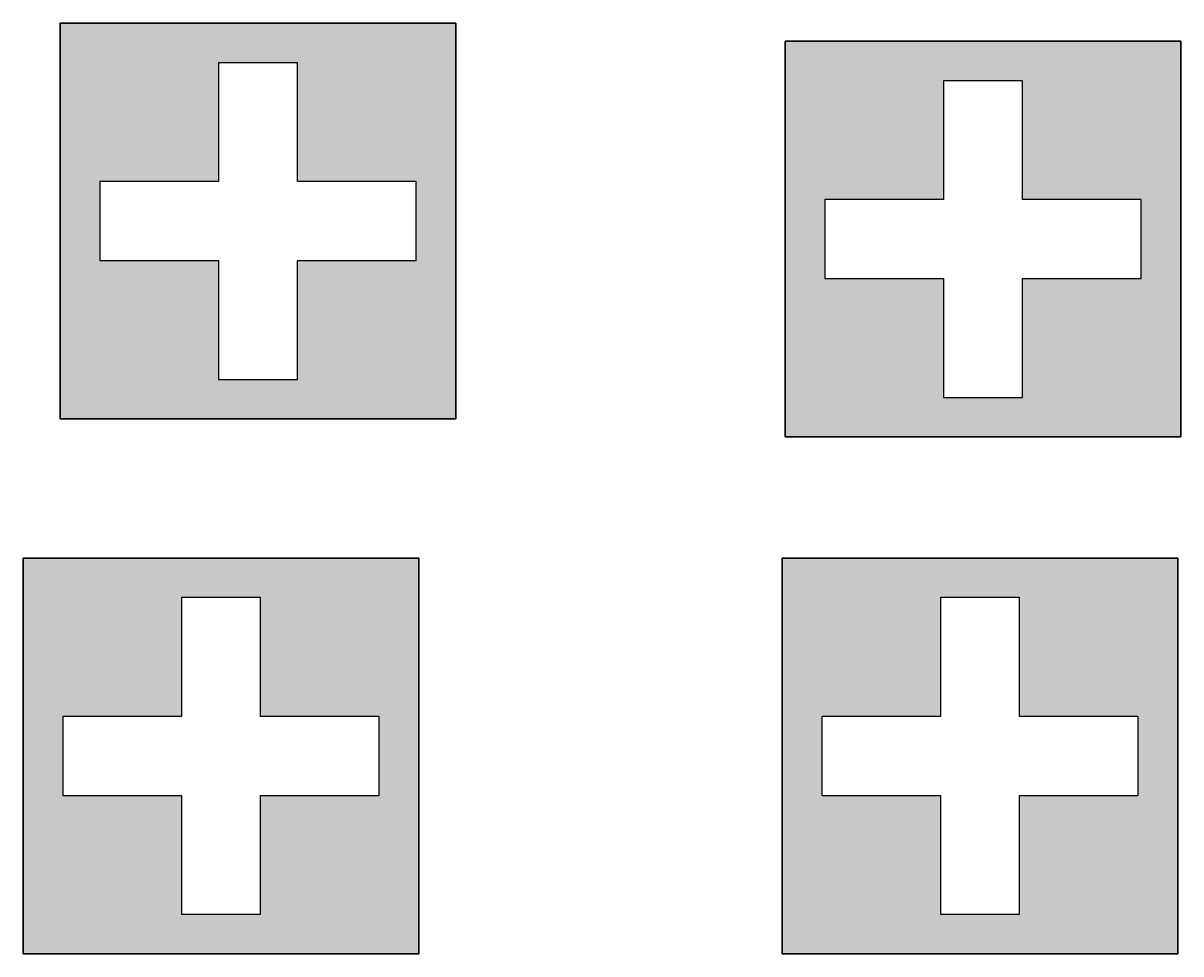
# Model space of a CAD drawing. Header units: metres. Extents: x 231.6 to 249.2, y 154 to 168.1.
import ezdxf

# ---------------------------------------------------------------- set-up
doc = ezdxf.new("R2010")
doc.units = ezdxf.units.M

# ---------------------------------------------------------------- blocks, each defined once
blk = doc.blocks.new('MEDICAL_FACILITY_EXT')
h = blk.add_hatch(color=5)
h.dxf.hatch_style = 1
h.paths.add_polyline_path([(5.988, 5.989), (0, 5.989), (0, 0), (5.988, 0)])
h.paths.add_polyline_path([(3.593, 0.599), (2.395, 0.599), (2.395, 2.396), (0.599, 2.396), (0.599, 3.593), (2.395, 3.593), (2.395, 5.39), (3.593, 5.39), (3.593, 3.593), (5.389, 3.593), (5.389, 2.396), (3.593, 2.396)], flags=16)
for points in [[(5.988, 5.989), (0, 5.989), (0, 0), (5.988, 0)], [(5.389, 3.593), (3.593, 3.593), (3.593, 5.39), (2.395, 5.39), (2.395, 3.593), (0.599, 3.593), (0.599, 2.396), (2.395, 2.396), (2.395, 0.599), (3.593, 0.599), (3.593, 2.396), (5.389, 2.396)]]:
    blk.add_lwpolyline(points, close=True)
blk.add_lwpolyline([(0, 0), (0, 5.989), (5.988, 5.989), (5.988, 0), (0, 0)])
at = {"flags": 9}
for tag, p in [('FACILITY_TYPE', (6.343, 5.989)), ('STATE', (6.343, 1.822))]:
    blk.add_attdef(tag, p, '', height=2.5, dxfattribs=at)
blk = doc.blocks.new('MEDICAL_FACILITY_NEW')
h = blk.add_hatch(color=5)
h.dxf.hatch_style = 1
h.paths.add_polyline_path([(5.988, 5.989), (0, 5.989), (0, 0), (5.988, 0)])
h.paths.add_polyline_path([(3.593, 0.599), (2.395, 0.599), (2.395, 2.396), (0.599, 2.396), (0.599, 3.593), (2.395, 3.593), (2.395, 5.39), (3.593, 5.39), (3.593, 3.593), (5.389, 3.593), (5.389, 2.396), (3.593, 2.396)], flags=16)
for points in [[(5.988, 5.989), (0, 5.989), (0, 0), (5.988, 0)], [(5.389, 3.593), (3.593, 3.593), (3.593, 5.39), (2.395, 5.39), (2.395, 3.593), (0.599, 3.593), (0.599, 2.396), (2.395, 2.396), (2.395, 0.599), (3.593, 0.599), (3.593, 2.396), (5.389, 2.396)]]:
    blk.add_lwpolyline(points, close=True)
blk.add_lwpolyline([(0, 0), (0, 5.989), (5.988, 5.989), (5.988, 0), (0, 0)])
at = {"flags": 9}
for tag, p in [('FACILITY_TYPE', (6.343, 5.989)), ('STATE', (6.343, 1.822))]:
    blk.add_attdef(tag, p, '', height=2.5, dxfattribs=at)

msp = doc.modelspace()

# ---------------------------------------------------------------- hatches: boundary and pattern name
h = msp.add_hatch(color=5)
h.dxf.hatch_style = 1
h.paths.add_polyline_path([(237.634, 160.036), (231.646, 160.036), (231.646, 154.048), (237.634, 154.048)])
h.paths.add_polyline_path([(235.239, 154.646), (234.041, 154.646), (234.041, 156.443), (232.245, 156.443), (232.245, 157.641), (234.041, 157.641), (234.041, 159.438), (235.239, 159.438), (235.239, 157.641), (237.035, 157.641), (237.035, 156.443), (235.239, 156.443)], flags=16)

# ---------------------------------------------------------------- linework, layer by layer
for points in [[(237.634, 160.036), (231.646, 160.036), (231.646, 154.048), (237.634, 154.048)], [(237.035, 157.641), (235.239, 157.641), (235.239, 159.438), (234.041, 159.438), (234.041, 157.641), (232.245, 157.641), (232.245, 156.443), (234.041, 156.443), (234.041, 154.646), (235.239, 154.646), (235.239, 156.443), (237.035, 156.443)]]:
    msp.add_lwpolyline(points, close=True)
msp.add_lwpolyline([(231.646, 154.048), (231.646, 160.036), (237.634, 160.036), (237.634, 154.048), (231.646, 154.048)])

# ---------------------------------------------------------------- block references
for name, p in [('MEDICAL_FACILITY_NEW', (232.208, 162.143)), ('MEDICAL_FACILITY_EXT', (243.181, 161.87)), ('MEDICAL_FACILITY_EXT', (243.135, 154.048))]:
    msp.add_blockref(name, p)

doc.saveas('drawing.dxf')
